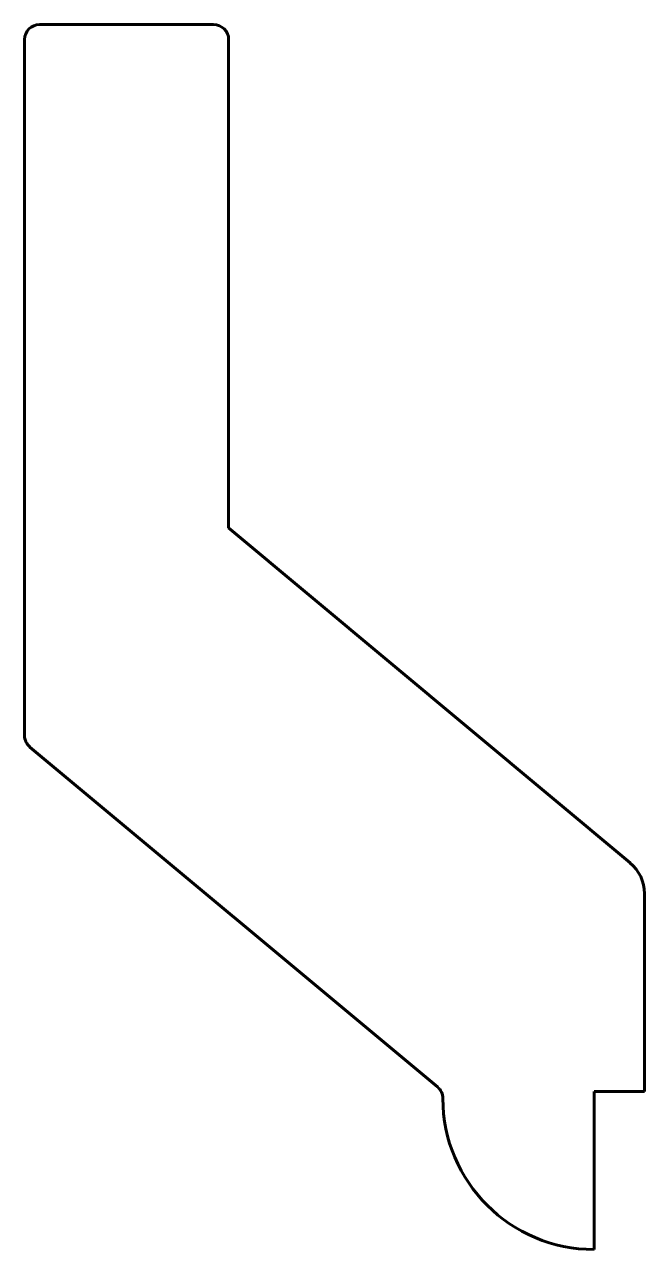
# Model space of a CAD drawing. Header units: millimetres. Extents: x -246 to 0, y -63 to 424.
import ezdxf

# ---------------------------------------------------------------- set-up
doc = ezdxf.new("R2010")
doc.units = ezdxf.units.MM
doc.linetypes.add('K5LT_BASIC', pattern=[0])

msp = doc.modelspace()

# ---------------------------------------------------------------- linework, layer by layer
at = {"color": 150, "linetype": 'K5LT_BASIC', "lineweight": 60, "true_color": 0x0080ff}
for p, q in [((-171, 423.83), (-240, 423.83)), ((-246, 417.83), (-246, 141.42)), ((-165, 223.83), (-165, 417.83)), ((-5.74, 90.85), (-165, 223.83)), ((-243.85, 136.81), (-82.15, 1.8)), ((0, 0), (0, 78.56)), ((-20, -62.81), (-20, 0)), ((-20, 0), (0, 0))]:
    msp.add_line(p, q, dxfattribs=at)
for centre, radius, start, end in [((-240, 417.83), 6, 90, 180), ((-171, 417.83), 6, 0, 90), ((-240, 141.42), 6, 180, 230.1379), ((-16, 78.56), 16, 0, 50.1379), ((-86, -2.81), 6, 0, 50.1379), ((-20, -2.81), 60, 180, 270)]:
    msp.add_arc(centre, radius, start, end, dxfattribs=at)

doc.saveas('drawing.dxf')
